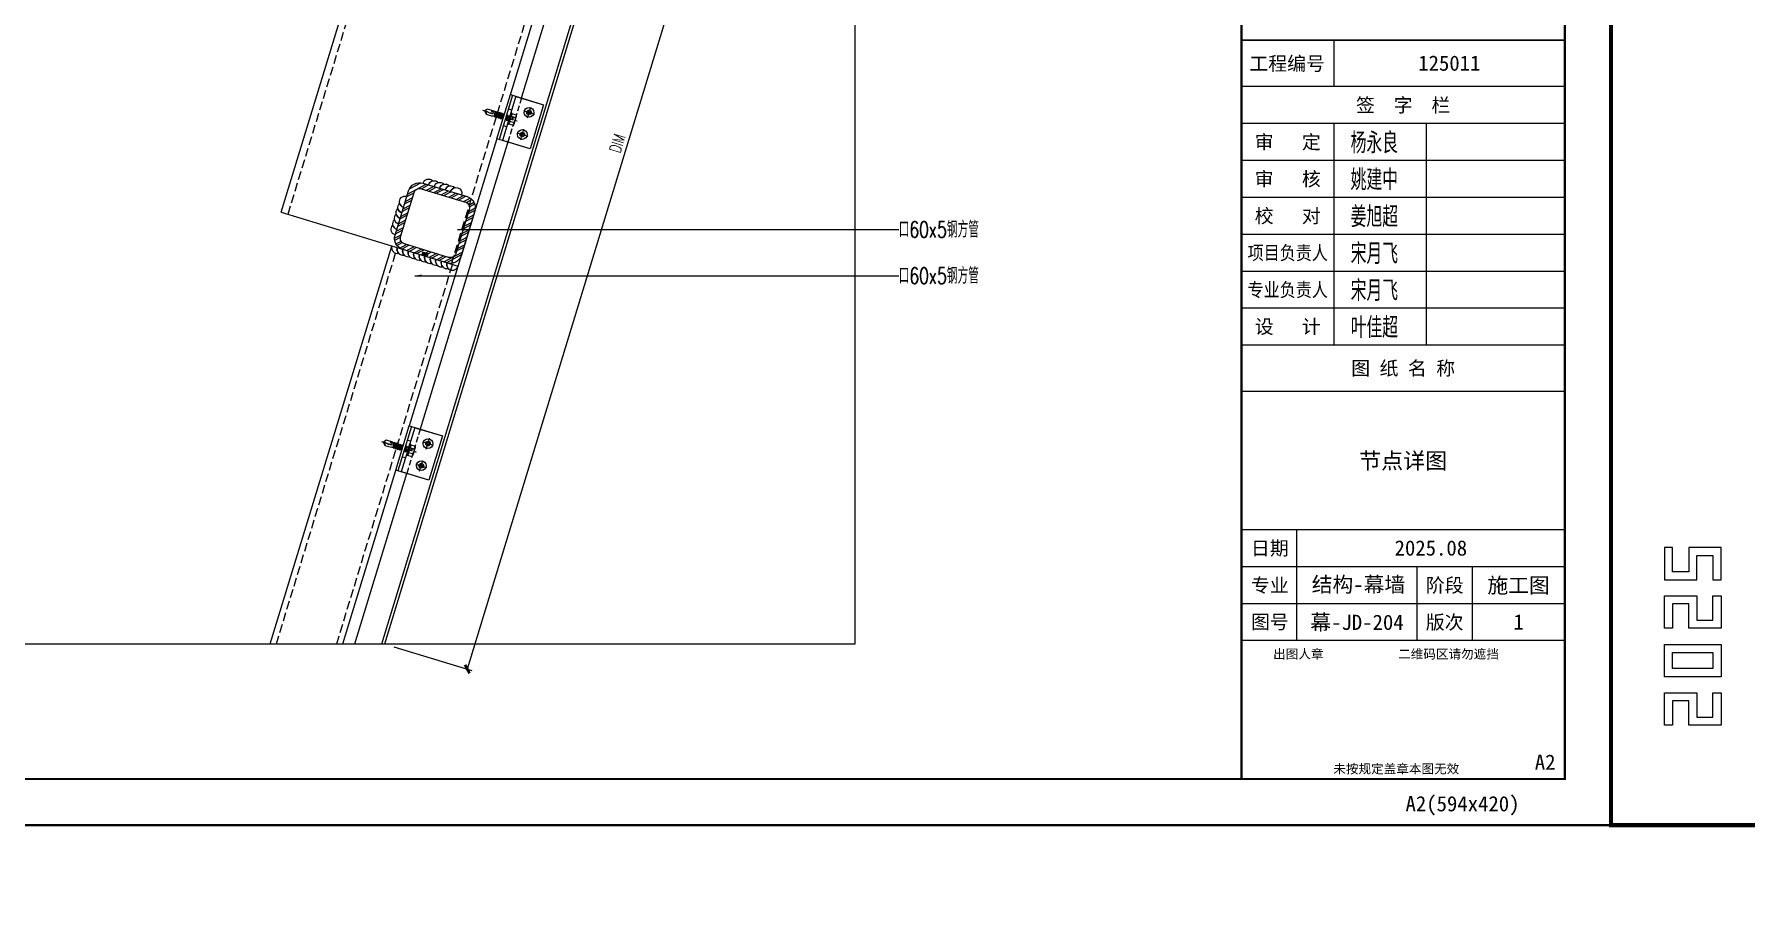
# Model space of a CAD drawing. Extents: x -160106 to 966792, y -663931 to 1550022.
# Drawn here: x -82477 to -80995, y -99664 to -98917 of the extents above; entities that cross this region are included whole.
import ezdxf
from ezdxf.enums import TextEntityAlignment as Align
from ezdxf.xclip import XClip

# ---------------------------------------------------------------- set-up
doc = ezdxf.new("R2010")
doc.units = 0
for name, pattern in [('CENTER', [2, 1.25, -0.25, 0.25, -0.25]), ('ZN-CENTER', [2, 1.25, -0.25, 0.25, -0.25]), ('ZN-DASH', [0.35, 0.25, -0.1])]:
    doc.linetypes.add(name, pattern=pattern)
for name, color, linetype in [('!ZN1-填充-8', 8, 'Continuous'), ('!ZN3-铝板幕墙-3', 3, 'Continuous'), ('!ZN4-辅助材料-1', 1, 'Continuous'), ('!ZN4-配件-11', 11, 'Continuous'), ('!ZN5-钢材投影-40', 40, 'Continuous'), ('!ZN5-钢材断面-2', 2, 'Continuous'), ('!ZN5-铝材投影-112', 112, 'Continuous'), ('!ZN6-虚线-8', 8, 'ZN-DASH'), ('0-cxFrame', 155, 'Continuous'), ('3符号', 173, 'Continuous'), ('DIM', 173, 'Continuous'), ('Fill', 8, 'Continuous'), ('qianming', 155, 'Continuous'), ('TEXT', 7, 'Continuous'), ('焊缝', 8, 'Continuous')]:
    doc.layers.add(name, color=color, linetype=linetype)
doc.layers.add('0-cxText', color=131, linetype='Continuous', lineweight=25)
doc.layers.add('@ZN-型材编号（非打印层）', color=8, linetype='Continuous', plot=False)
doc.styles.add('BZHZ', font='bzxw', dxfattribs={"width": 0.8, "bigfont": 'bzhz'})
doc.styles.add('cx_biaoti', font='')
doc.styles.add('cx_tuming', font='simhei.ttf')
doc.styles.add('cx_tuqian1', font='')
doc.styles.add('DHTEXT-1', font='ROMANS.shx', dxfattribs={"width": 0.7, "bigfont": 'CHINESE.shx'})
doc.styles.add('黑体', font='simhei.ttf', dxfattribs={"height": 12})
doc.styles.get('cx_biaoti').set_extended_font_data('SimSun')
doc.styles.get('cx_tuqian1').set_extended_font_data('SimSun')
doc.dimstyles.new('ZN4', dxfattribs={"dimscale": 4, "dimtxt": 2.5, "dimasz": 1.5, "dimexe": 1, "dimexo": 2, "dimgap": 0.9, "dimtad": 1, "dimdec": 0, "dimdsep": 46, "dimtxsty": 'DHTEXT-1', "dimblk": 'ARCHTICK', "dimcen": 2.5, "dimclrd": 173, "dimclre": 173, "dimclrt": 7, "dimazin": 2, "dimtfac": 1, "dimtix": 1, "dimtmove": 2, "dimatfit": 3, "dimfxl": 0, "dimarcsym": 0})

# ---------------------------------------------------------------- blocks, each defined once
blk = doc.blocks.new('方管钢60x5')
at = {"layer": 'Fill'}
h = blk.add_hatch(dxfattribs=at)
h.set_pattern_fill('ANSI32', color=8, scale=0.5, style=0)
h.set_pattern_definition([(45, (-2913.3746, -800.701), (-3.367596, 3.367596), []), (45, (-2911.1295, -800.701), (-3.367596, 3.367596), [])])
edge = h.paths.add_edge_path(flags=16)
edge.add_line((-20, 25), (20, 25))
edge.add_arc((20, 20), 5, 0, 90, ccw=False)
edge.add_line((25, 20), (25, -20))
edge.add_arc((20, -20), 5, 270, 360, ccw=False)
edge.add_line((20, -25), (-20, -25))
edge.add_arc((-20, -20), 5, 180, 270, ccw=False)
edge.add_line((-25, -20), (-25, 20))
edge.add_arc((-20, 20), 5, 90, 180, ccw=False)
edge = h.paths.add_edge_path()
edge.add_line((-20, 30), (20, 30))
edge.add_arc((20, 20), 10, 0, 90, ccw=False)
edge.add_line((30, 20), (30, -20))
edge.add_arc((20, -20), 10, 270, 360, ccw=False)
edge.add_line((20, -30), (-20, -30))
edge.add_arc((-20, -20), 10, 180, 270, ccw=False)
edge.add_line((-30, -20), (-30, 20))
edge.add_arc((-20, 20), 10, 90, 180, ccw=False)
for points in [[(-20, 30), (20, 30, -0.414214), (30, 20), (30, -20, -0.414214), (20, -30), (-20, -30, -0.414214), (-30, -20), (-30, 20, -0.414214)], [(-20, 25), (20, 25, -0.414214), (25, 20), (25, -20, -0.414214), (20, -25), (-20, -25, -0.414214), (-25, -20), (-25, 20, -0.414214)]]:
    blk.add_lwpolyline(points, format="xyb", close=True)
at = {"layer": '@ZN-型材编号（非打印层）', "style": 'DHTEXT-1', "width": 0.7}
blk.add_text('60x5', height=2, dxfattribs=at).set_placement((-0.5, -28), align=Align.MIDDLE_CENTER)
blk = doc.blocks.new('*U781')
at = {"layer": '!ZN5-钢材断面-2'}
blk.add_blockref('方管钢60x5', (0, 0), dxfattribs=at)
blk = doc.blocks.new('*U1991')
at = {"color": 0, "linetype": 'ZN-CENTER', "ltscale": 3}
blk.add_line((24, 0), (-7.3, 0), dxfattribs=at)
at = {"ltscale": 10}
for p, q in [((-5.4, -3.5), (-5.4, 3.5)), ((-1, 4.6), (-4.9, 4.6)), ((-1, 2.3), (-4.9, 2.3)), ((-0.6, -5.1), (-0.6, 5.1)), ((-0.2, 5.5), (0, 4.8)), ((0, -4.8), (0, 4.8)), ((0, 2.1), (14.3, 2.1)), ((1.4, 2.7), (2.2, -2.7)), ((3.2, 2.7), (4, -2.7)), ((5, 2.7), (5.8, -2.7)), ((6.8, 2.7), (7.6, -2.7)), ((8.6, 2.7), (9.4, -2.7)), ((10.4, 2.7), (11.2, -2.7)), ((12.2, 2.7), (13, -2.7)), ((-1, -2.3), (-4.9, -2.3)), ((-1, -4.6), (-4.9, -4.6)), ((-0.2, -5.5), (0, -4.8)), ((14.3, -2.1), (0, -2.1))]:
    blk.add_line(p, q, dxfattribs=at)
for points in [[(1.8, -2.1), (1, 2.1), (1.4, 2.7), (1.8, 2.1), (2.6, -2.1), (2.2, -2.7)], [(3.6, -2.1), (2.8, 2.1), (3.2, 2.7), (3.6, 2.1), (4.4, -2.1), (4, -2.7)], [(5.4, -2.1), (4.6, 2.1), (5, 2.7), (5.4, 2.1), (6.2, -2.1), (5.8, -2.7)], [(7.2, -2.1), (6.4, 2.1), (6.8, 2.7), (7.2, 2.1), (8, -2.1), (7.6, -2.7)], [(9, -2.1), (8.2, 2.1), (8.6, 2.7), (9, 2.1), (9.8, -2.1), (9.4, -2.7)], [(10.8, -2.1), (10, 2.1), (10.4, 2.7), (10.8, 2.1), (11.6, -2.1), (11.2, -2.7)], [(12.6, -2.1), (11.8, 2.1), (12.2, 2.7), (12.6, 2.1), (13.4, -2.1), (13, -2.7)]]:
    blk.add_lwpolyline(points, close=True, dxfattribs=at)
for points in [[(14.3, -2.1, -0.414214), (14.4, -2.2), (14.4, -2.3), (20.2, -2.3), (22, -0.3), (22, 0.3), (20.2, 2.3), (14.4, 2.3), (14.4, 2.2, -0.414214), (14.3, 2.1)], [(16.5, -2.3), (16.4, -1.2), (15.8, -1.5, -0.530462), (15, -1.2), (14.8, 0.1, -0.651316), (15.5, 0.5), (16, 0.2), (16.8, 0.7), (22, -0.3, -0.201226), (20.2, 2.3)]]:
    blk.add_lwpolyline(points, format="xyb", dxfattribs=at)
for centre, radius, start, end in [((-3.9, 3.5), 1.58, 133.1736, 226.8264), ((0.1, 0), 5.58, 155.5673, 204.4327), ((0.1, 3.5), 1.58, 133.1736, 226.8264), ((4.1, 0), 5.58, 155.5673, 204.4327), ((7.5, -2.9), 11.3, 132.4922, 138.6064), ((-3.9, -3.5), 1.58, 133.1736, 226.8264), ((0.1, -3.5), 1.58, 133.1736, 226.8264), ((7.5, 2.9), 11.3, 221.3936, 227.5078)]:
    blk.add_arc(centre, radius, start, end, dxfattribs=at)
at = {"layer": 'Defpoints', "color": 0, "ltscale": 10, "style": 'DHTEXT-1', "width": 0.7}
blk.add_text('5.5', height=1, rotation=90, dxfattribs=at).set_placement((-2.5, -0.9), align=Align.CENTER)
blk = doc.blocks.new('*U2070')
at = {"color": 0, "linetype": 'CENTER', "ltscale": 3}
for p, q in [((4.9, 0), (-4.9, 0)), ((0, 4.9), (0, -4.9))]:
    blk.add_line(p, q, dxfattribs=at)
at = {"linetype": 'ByBlock', "ltscale": 10}
for radius in [4.2, 2, 1.23]:
    blk.add_circle((0, 0), radius, dxfattribs=at)
blk = doc.blocks.new('*U2372')
at = {"ltscale": 0.125}
blk.add_wipeout([(-20, -30), (20, -30), (20, -5), (-20, -5)], dxfattribs=at).dxf.layer = '!ZN6-虚线-8'
at = {"layer": '!ZN1-填充-8'}
h = blk.add_hatch(dxfattribs=at)
h.set_pattern_fill('NET3', color=256, scale=0.75, angle=180, style=0)
h.set_pattern_definition([(180, (-1731.706, 294.7402), (-3e-16, -2.38125), []), (240, (-1731.706, 294.7402), (2.062223, -1.190625), []), (300, (-1731.706, 294.7402), (2.062223, 1.190625), [])])
h.paths.add_polyline_path([(20, 0), (-20, 0), (-20, -2), (20, -2)])
at = {"layer": '!ZN5-铝材投影-112'}
blk.add_lwpolyline([(20, -2), (-20, -2), (-20, -30), (20, -30)], close=True, dxfattribs=at)
at = {"layer": '!ZN6-虚线-8', "color": 8, "linetype": 'ZN-DASH', "ltscale": 20}
blk.add_line((-20, -10), (20, -10), dxfattribs=at)
at = {"layer": '!ZN6-虚线-8', "linetype": 'ZN-DASH', "ltscale": 10}
for p, q in [((-7.5, -5), (-7.5, -2)), ((7.5, -5), (7.5, -2))]:
    blk.add_line(p, q, dxfattribs=at)
at = {"layer": '!ZN4-配件-11', "color": 1, "xscale": -1, "rotation": 270}
for name, p in [('*U1991', (0, -5)), ('*U2070', (-10, -20)), ('*U2070', (10, -20))]:
    blk.add_blockref(name, p, dxfattribs=at)
at = {"ltscale": 0.25}
blk.add_wipeout([(20, 0), (20, -2), (-20, -2), (-20, 0)], dxfattribs=at).dxf.layer = '!ZN4-辅助材料-1'
at = {"layer": '!ZN4-辅助材料-1'}
blk.add_lwpolyline([(20, 0), (-20, 0), (-20, -2), (20, -2)], close=True, dxfattribs=at)
at = {"layer": '!ZN5-铝材投影-112', "ltscale": 0.25}
blk.add_line((-20, -5), (20, -5), dxfattribs=at)
blk = doc.blocks.new('20250825140909')
at = {"layer": '!ZN3-铝板幕墙-3'}
for p, q in [((-2118.5, 4975), (770.5, 14439)), ((-2096, 4971.6), (793.3, 14436.5)), ((-2093.5, 4971.3), (796.6, 14439))]:
    blk.add_line(p, q, dxfattribs=at)
at = {"layer": '!ZN5-钢材投影-40'}
for p, q in [((-1534.8, 6921.3), (767, 14461.7)), ((-1687.9, 6968), (597.2, 14453.5))]:
    blk.add_line(p, q, dxfattribs=at)
at = {"layer": '!ZN5-钢材投影-40', "ltscale": 1000}
for p, q in [((-1687.9, 6968), (-1534.8, 6921.3)), ((-2172.9, 5036.5), (-1592.2, 6938.8)), ((-2115.5, 5019), (-1534.8, 6921.3))]:
    blk.add_line(p, q, dxfattribs=at)
at = {"layer": '!ZN6-虚线-8', "ltscale": 30}
for p, q in [((-1540.6, 6923), (760.6, 14461.4)), ((-1682.1, 6966.3), (603.5, 14453.8)), ((-2168.1, 5035.1), (-1587.4, 6937.4)), ((-2120.3, 5020.5), (-1539.6, 6922.8))]:
    blk.add_line(p, q, dxfattribs=at)
at = {"layer": '焊缝', "ltscale": 1000}
for points in [[(-1565.1, 6993.3, -0.57735), (-1556.7, 6995.2, 0.267949), (-1560.4, 6991.8, -0.57735), (-1551.9, 6993.8, 0.267949), (-1555.6, 6990.4, -0.57735), (-1547.1, 6992.3, 0.267949), (-1550.8, 6988.9, -0.57735), (-1542.4, 6990.9, 0.267949), (-1546, 6987.4, -0.57735), (-1537.6, 6989.4, 0.267949), (-1541.2, 6986, -1), (-1531.7, 6983.1, -1)], [(-1589.3, 6948.4, -0.57735), (-1591.2, 6956.8, 0.267949), (-1587.8, 6953.2, -0.57735), (-1589.8, 6961.6, 0.267949), (-1586.4, 6957.9, -0.57735), (-1588.3, 6966.4, 0.267949), (-1584.9, 6962.7, -0.57735), (-1586.9, 6971.2, 0.267949), (-1583.5, 6967.5, -0.57735), (-1585.4, 6975.9, 0.267949), (-1582, 6972.3, -1), (-1579.1, 6981.9, -1)], [(-1592.2, 6938.8, 0.57735), (-1586.3, 6932.5, -0.267949), (-1587.4, 6937.4, 0.57735), (-1581.5, 6931, -0.267949), (-1582.7, 6935.9, 0.57735), (-1576.7, 6929.6, -0.267949), (-1577.9, 6934.4, 0.57735), (-1572, 6928.1, -0.267949), (-1573.1, 6933, 0.57735), (-1567.2, 6926.6, -0.267949), (-1568.3, 6931.5, 0.57735), (-1562.4, 6925.2, -0.267949), (-1563.5, 6930.1, 0.57735), (-1557.6, 6923.7, -0.267949), (-1558.7, 6928.6, 0.57735), (-1552.8, 6922.3, -0.267949), (-1554, 6927.1, 0.57735), (-1548, 6920.8, -0.267949), (-1549.2, 6925.7, 0.57735), (-1543.3, 6919.3, -0.267949), (-1544.4, 6924.2, 1), (-1534.8, 6921.3, 1)]]:
    blk.add_lwpolyline(points, format="xyb", dxfattribs=at)
at = {"layer": '!ZN4-配件-11', "rotation": 343.0245005943809}
blk.add_blockref('*U781', (-1554.8, 6958.7), dxfattribs=at)
at = {"xscale": -1, "rotation": 73.02450059439599}
for p in [(-1495.3, 7050.8), (-1582.9, 6763.9)]:
    blk.add_blockref('*U2372', p, dxfattribs=at)
blk = doc.blocks.new('zjcx_lan_qianzi(Dragon)')
for p, q in [((-7000, 4800), (0, 4800)), ((-5000, 4800), (-5000, 0)), ((-3000, 4800), (-3000, 0)), ((-7000, 4000), (0, 4000)), ((-7000, 3200), (0, 3200)), ((-7000, 2400), (0, 2400)), ((-7000, 1600), (0, 1600)), ((-7000, 800), (0, 800))]:
    blk.add_line(p, q)
at = {"const_width": 30}
blk.add_lwpolyline([(-7000, 5600), (0, 5600)], dxfattribs=at)
blk.add_lwpolyline([(-7000, 5600), (0, 5600), (0, 0), (-7000, 0)], close=True, dxfattribs=at)
at = {"style": 'cx_biaoti'}
for s, p in [('签  字  栏', (-3500, 5200)), ('审   定', (-6000, 4400)), ('审   核', (-6000, 3600)), ('校   对', (-6000, 2800)), ('设   计', (-6000, 400))]:
    blk.add_text(s, height=300, dxfattribs=at).set_placement(p, align=Align.MIDDLE)
at = {"style": 'cx_biaoti', "width": 0.85}
for s, p in [('项目负责人', (-6000, 2000)), ('专业负责人', (-6000, 1200))]:
    blk.add_text(s, height=300, dxfattribs=at).set_placement(p, align=Align.MIDDLE)
blk = doc.blocks.new('T-签字(Dragon)')
at = {"layer": '0-cxFrame'}
blk.add_blockref('zjcx_lan_qianzi(Dragon)', (0, 0), dxfattribs=at)
at = {"layer": 'qianming', "style": 'BZHZ', "width": 0.8}
for s, p in [('杨永良', (-4124, 4400)), ('姚建中', (-4124, 3600)), ('姜旭超', (-4124, 2800)), ('宋月飞', (-4124, 2000)), ('宋月飞', (-4124, 1200)), ('叶佳超', (-4124, 400))]:
    blk.add_text(s, height=450, dxfattribs=at).set_placement(p, align=Align.MIDDLE)
blk = doc.blocks.new('zjcx_lan_tuming(Dragon)')
for p, q in [((-7000, 8400), (0, 8400)), ((-5800, 3000), (-5800, 5400)), ((-7000, 4600), (0, 4600)), ((-3200, 3000), (-3200, 4600)), ((-2000, 3000), (-2000, 4600)), ((-7000, 3800), (0, 3800))]:
    blk.add_line(p, q)
at = {"const_width": 30}
for points in [[(-7000, 9400), (0, 9400)], [(-7000, 5400), (0, 5400)], [(-7000, 3000), (0, 3000)], [(-7000, 0), (0, 0)]]:
    blk.add_lwpolyline(points, dxfattribs=at)
blk.add_lwpolyline([(-7000, 9400), (0, 9400), (0, 0), (-7000, 0)], close=True)
at = {"style": 'cx_biaoti'}
for s, p in [('图 纸 名 称', (-3500, 8900)), ('日期', (-6388, 5000)), ('专业', (-6388, 4200)), ('阶段', (-2600, 4200)), ('图号', (-6388, 3400)), ('版次', (-2600, 3400))]:
    blk.add_text(s, height=300, dxfattribs=at).set_placement(p, align=Align.MIDDLE)
for s, p in [('出图人章', (-6316, 2607)), ('二维码区请勿遮挡', (-3609, 2607)), ('未按规定盖章本图无效', (-5013, 120))]:
    blk.add_text(s, height=200, dxfattribs=at).set_placement(p)
blk = doc.blocks.new('T-图签(Dragon)')
blk.add_blockref('zjcx_lan_tuming(Dragon)', (0, 0))
at = {"color": 3, "style": 'cx_biaoti'}
for s, p in [('2025.08', (-2900, 5000)), ('结构-幕墙 ', (-4356, 4219)), ('施工图', (-1000, 4200))]:
    blk.add_text(s, height=330, dxfattribs=at).set_placement(p, align=Align.MIDDLE)
blk = doc.blocks.new('zjcx_lan_xiangmu(Dragon)')
for p, q in [((-7000, 9000), (0, 9000)), ((-7000, 6000), (0, 6000)), ((-7000, 3000), (0, 3000)), ((-5000, 1000), (-5000, 0))]:
    blk.add_line(p, q)
at = {"const_width": 30}
for points in [[(-7000, 10000), (0, 10000)], [(-7000, 7000), (0, 7000)], [(-7000, 7000), (0, 7000)], [(-7000, 4000), (0, 4000)], [(-7000, 4000), (0, 4000)], [(-7000, 1000), (0, 1000)], [(-7000, 0), (0, 0)]]:
    blk.add_lwpolyline(points, dxfattribs=at)
blk.add_lwpolyline([(-7000, 10000), (0, 10000), (0, 0), (-7000, 0)], close=True)
at = {"style": 'cx_biaoti'}
for s, p in [('建 设 单 位', (-3500, 9500)), ('项 目 名 称', (-3500, 6500)), ('子 项 名 称', (-3500, 3500)), ('工程编号', (-6013, 500))]:
    blk.add_text(s, height=300, dxfattribs=at).set_placement(p, align=Align.MIDDLE)
blk = doc.blocks.new('T-项目(Dragon)')
blk.add_blockref('zjcx_lan_xiangmu(Dragon)', (0, 0))
at = {"color": 3, "style": 'cx_tuming'}
for s, height, p in [('嘉兴世赫建达智能装备有限公司', 330, (-6816, 7901)), ('年产500套智能装备建设项目 ', 350, (-6638, 4859))]:
    blk.add_text(s, height=height, dxfattribs=at).set_placement(p)
blk = doc.blocks.new('zjcx_T2(Dragon)')
at = {"layer": '0-cxFrame', "const_width": 50}
blk.add_lwpolyline([(-7000, 40000), (0, 40000), (0, 0), (-7000, 0)], close=True, dxfattribs=at)
at = {"layer": '0-cxFrame'}
for name, p in [('T-项目(Dragon)', (0, 15000)), ('T-签字(Dragon)', (0, 9400)), ('T-图签(Dragon)', (0, 0))]:
    blk.add_blockref(name, p, dxfattribs=at)
blk = doc.blocks.new('TK22.A2 L(Dragon)')
at = {"layer": '0-cxFrame', "color": 7, "const_width": 0.5}
blk.add_lwpolyline([(0, 0), (-594, 0), (-594, 420), (0, 420)], close=True, dxfattribs=at)
at = {"layer": '0-cxFrame', "const_width": 0.5}
for points in [[(-80, 10), (-574, 10), (-574, 410), (-80, 410)], [(-10, 10), (-80, 10), (-80, 410), (-10, 410)]]:
    blk.add_lwpolyline(points, close=True, dxfattribs=at)
at = {"layer": 'Defpoints', "color": 2}
for points in [[(-586.37, 34.37), (-587.37, 34.37), (-587.37, 30.37), (-583.37, 30.37), (-583.37, 33.37), (-581.37, 33.37), (-581.37, 30.37), (-580.37, 30.37), (-580.37, 34.37), (-584.37, 34.37), (-584.37, 31.37), (-586.37, 31.37), (-586.37, 34.37)], [(-586.37, 24.37), (-587.37, 24.37), (-587.37, 28.37), (-583.37, 28.37), (-583.37, 25.37), (-581.37, 25.37), (-581.37, 28.37), (-580.37, 28.37), (-580.37, 24.37), (-584.37, 24.37), (-584.37, 27.37), (-586.37, 27.37), (-586.37, 24.37)], [(-586.37, 12.37), (-587.37, 12.37), (-587.37, 16.37), (-583.37, 16.37), (-583.37, 13.37), (-581.37, 13.37), (-581.37, 16.37), (-580.37, 16.37), (-580.37, 12.37), (-584.37, 12.37), (-584.37, 15.37), (-586.37, 15.37), (-586.37, 12.37)]]:
    blk.add_lwpolyline(points, dxfattribs=at)
for points in [[(-587.37, 18.37), (-587.37, 22.37), (-580.37, 22.37), (-580.37, 18.37)], [(-586.37, 19.37), (-586.37, 21.37), (-581.37, 21.37), (-581.37, 19.37)]]:
    blk.add_lwpolyline(points, close=True, dxfattribs=at)
at = {"layer": '0-cxFrame', "xscale": 0.01, "yscale": 0.01, "zscale": 0.01}
blk.add_blockref('zjcx_T2(Dragon)', (-10, 10), dxfattribs=at)
at = {"style": '黑体', "flags": 4}
blk.add_attdef('图幅', text='', height=3.3, dxfattribs=at).set_placement((-40, 3), align=Align.RIGHT)
at = {"layer": '0-cxFrame', "style": '黑体'}
blk.add_text('(594x420)', height=3.3, dxfattribs=at).set_placement((-40, 3))
at = {"layer": '0-cxText', "flags": 4}
for tag, height, style, p in [('建设单位', 3.5, 'cx_tuming', (-45, 240)), ('项目名称', 3.5, 'cx_tuming', (-45, 210)), ('子项名称', 3.5, 'cx_tuming', (-45, 180)), ('工程编号', 3.3, 'cx_tuqian1', (-35, 165)), ('图名1', 3.5, 'cx_tuming', (-45, 87)), ('图名2', 3.5, 'cx_tuming', (-45, 79)), ('图名3', 3.5, 'cx_tuming', (-45, 71)), ('出图日期', 3.3, 'cx_tuqian1', (-39, 60)), ('专业', 3.3, 'cx_tuqian1', (-55, 52)), ('图号', 3.3, 'cx_tuqian1', (-55, 44)), ('版次', 3.3, 'cx_tuqian1', (-20, 44))]:
    blk.add_attdef(tag, text='', height=height, dxfattribs=dict(at, style=style)).set_placement(p, align=Align.MIDDLE)
at = {"layer": 'Defpoints', "color": 6, "flags": 4}
for tag, height, style, p in [('tufu', 3.3, '黑体', (-12, 12)), ('dwfname', 4, 'cx_tuqian1', (-80, 3))]:
    blk.add_attdef(tag, text='', height=height, dxfattribs=dict(at, style=style)).set_placement(p, align=Align.RIGHT)
blk = doc.blocks.new('_ArchTick')
at = {"color": 0, "linetype": 'ByBlock', "const_width": 0.4}
blk.add_lwpolyline([(-0.5, -0.5), (0.5, 0.5)], dxfattribs=at)
blk = doc.blocks.new('*D1217')
at = {"layer": 'Defpoints', "color": 0, "ltscale": 40, "transparency": 16777216}
for p in [(-81897, -98539.3), (-82173.5, -99445.2), (-82102.2, -99467)]:
    blk.add_point(p, dxfattribs=at)
at = {"layer": 'DIM', "color": 173, "linetype": 'ByBlock', "lineweight": -2, "ltscale": 40, "transparency": 16777216}
for p, q in [((-81889.3, -98541.7), (-81821.9, -98562.3)), ((-81825.7, -98561.1), (-82102.2, -99467)), ((-82165.9, -99447.6), (-82098.4, -99468.2))]:
    blk.add_line(p, q, dxfattribs=at)
at = {"layer": 'DIM', "color": 173, "lineweight": -2, "ltscale": 40, "transparency": 16777216, "xscale": 6, "yscale": 6, "zscale": 6}
for p, rotation in [((-81825.7, -98561.1), 73.02450059439646), ((-82102.2, -99467), 253.0245005943965)]:
    blk.add_blockref('_ArchTick', p, dxfattribs=dict(at, rotation=rotation))
at = {"layer": 'DIM', "color": 7, "ltscale": 40, "transparency": 16777216, "insert": (-81972.2, -99011.5), "char_height": 10, "attachment_point": 5, "rotation": 73.0245, "style": 'DHTEXT-1'}
blk.add_mtext('DIM', dxfattribs=at)

msp = doc.modelspace()

# ---------------------------------------------------------------- block references
at = {"ltscale": 1000}
ref = msp.add_blockref('20250825140909', (-80575.41, -106039.32), dxfattribs=at)
XClip(ref).set_block_clipping_path([(-2473.5095317921, 6594.0808168081), (-1190.6504754553, 7897.4553259507)])
at = {"layer": '0-cxFrame', "xscale": 7, "yscale": 7, "zscale": 7}
msp.add_blockref('TK22.A2 L(Dragon)', (-76953.4, -99602.2), dxfattribs=at)

# ---------------------------------------------------------------- texts
at = {"layer": 'TEXT', "ltscale": 40, "style": 'DHTEXT-1', "width": 0.7}
for p in [(-81728.41, -99086.24), (-81728.41, -99126.24)]:
    msp.add_text('口60x5钢方管', height=14, dxfattribs=at).set_placement(p, align=Align.MIDDLE_LEFT)

# ---------------------------------------------------------------- next in the draw order: linework, layer by layer
at = {"layer": '3符号'}
msp.add_lwpolyline([(-83058.52, -99445.24), (-82594.07, -99445.24), (-82592.07, -99437.24), (-82588.07, -99453.24), (-82586.07, -99445.24), (-82121.63, -99445.24)], dxfattribs=at)

# ---------------------------------------------------------------- next in the draw order: block references
at = {"layer": '0-cxFrame'}
ref = msp.add_blockref('TK22.A2 L(Dragon)', (-81111.4, -99602.2), dxfattribs=dict(at, xscale=4, yscale=4, zscale=4))
ref.add_attrib('图名2', '节点详图', dxfattribs={"layer": '0-cxText', "height": 14, "style": 'cx_tuming'}).set_placement((-81291.4, -99286.2), align=Align.MIDDLE)
ref.add_attrib('工程编号', '125011', dxfattribs={"layer": '0-cxText', "height": 13.2, "style": 'cx_tuqian1'}).set_placement((-81251.4, -98942.2), align=Align.MIDDLE)
ref.add_attrib('图号', '幕-JD-204', dxfattribs={"layer": '0-cxText', "height": 13.2, "style": 'cx_tuqian1'}).set_placement((-81331.4, -99426.2), align=Align.MIDDLE)
ref.add_attrib('版次', '1', dxfattribs={"layer": '0-cxText', "height": 13.2, "style": 'cx_tuqian1'}).set_placement((-81191.4, -99426.2), align=Align.MIDDLE)
ref.add_attrib('图幅', 'A2', dxfattribs={"layer": '0', "height": 13.2, "style": '黑体'}).set_placement((-81271.4, -99590.2), align=Align.RIGHT)
ref.add_attrib('tufu', 'A2', dxfattribs={"layer": 'Defpoints', "color": 6, "height": 13.2, "style": '黑体'}).set_placement((-81159.4, -99554.2), align=Align.RIGHT)

# ---------------------------------------------------------------- next in the draw order: dimensions: what is measured, and where the dimension line sits
at = {"layer": 'DIM', "ltscale": 40}
dim = msp.add_aligned_dim(p1=(-81896.99, -98539.32), p2=(-82173.53, -99445.24), distance=74.54, text='DIM', dimstyle='ZN4', dxfattribs=at)
dim.commit()
dim.dimension.update_dxf_attribs({"geometry": '*D1217', "text_midpoint": (-81972.2, -99011.53)})

# ---------------------------------------------------------------- next in the draw order: leaders
at = {"layer": 'DIM'}
for points in [[(-82110.63, -99086.24), (-82079.02, -99086.24), (-81728.41, -99086.24)], [(-82147.75, -99126.24), (-82079.02, -99126.24), (-81728.41, -99126.24)]]:
    msp.add_leader(points, dimstyle='ZN4', dxfattribs=at)

doc.saveas('drawing.dxf')
